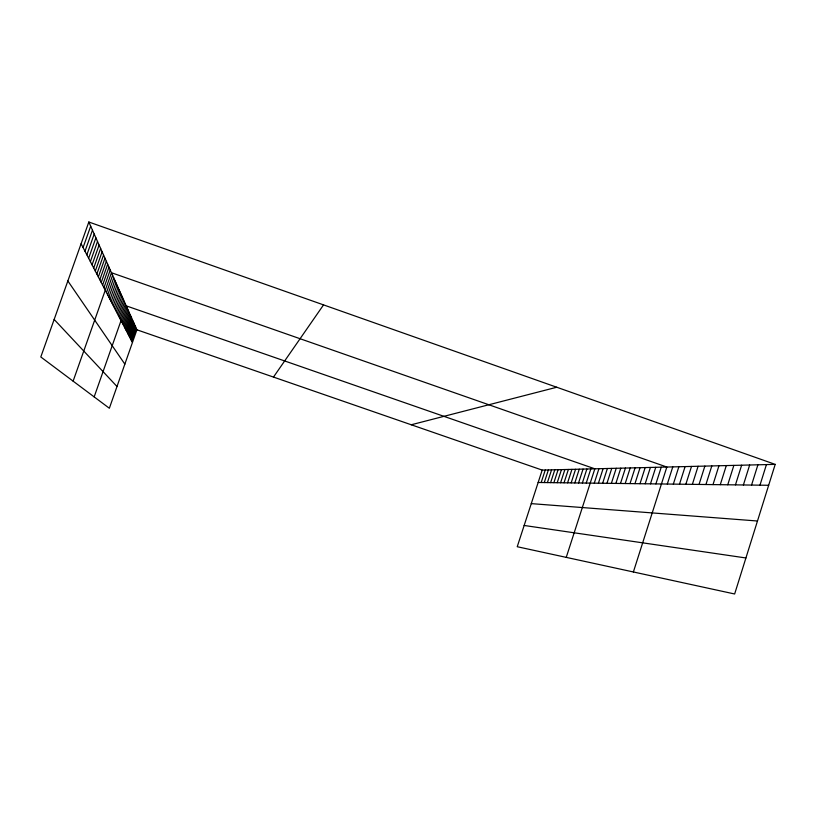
<?xml version="1.0" encoding="UTF-8"?>
<svg xmlns="http://www.w3.org/2000/svg" width="816" height="816" viewBox="0 0 816 816"><rect width="100%" height="100%" fill="white"/><g stroke="black" fill="none" stroke-linecap="round" stroke-linejoin="round"><path stroke-width="1.22" d="M743.386 484.969L749.659 465.008M751.556 485.061L757.911 464.804M759.982 485.163L766.428 464.59M775.2 464.375L734.645 593.987L517.232 546.72L542.191 470.098L775.2 464.375L88.832 222.013L40.8 356.969L109.354 408.255L136.904 329.797L88.832 222.013M713 484.602L718.947 465.763M720.273 484.684L726.301 465.579M727.75 484.775L733.859 465.395M735.451 484.867L741.642 465.202M679.504 484.194L685.103 466.589M685.848 484.265L691.509 466.436M692.366 484.347L698.098 466.273M699.057 484.429L704.861 466.109M705.932 484.51L711.807 465.936M645.181 483.776L650.403 467.446M650.464 483.847L655.748 467.313M655.891 483.908L661.235 467.18M633.379 571.975L666.845 467.038L111.455 272.728L73.114 381.143M667.315 484.041L672.772 466.895M673.333 484.123L678.861 466.742M611.368 483.368L616.223 468.282M615.876 483.419L620.782 468.17M620.486 483.48L625.444 468.058M625.199 483.541L630.207 467.935M630.023 483.592L635.083 467.823M634.96 483.653L640.07 467.701M640.009 483.715L645.17 467.568M578.554 482.97L583.042 469.098M582.359 483.021L586.888 469.006M586.245 483.062L590.825 468.904M566.243 557.369L594.833 468.812L126.225 305.857L94.166 396.892M594.272 483.164L598.934 468.71M598.414 483.215L603.116 468.608M602.636 483.266L607.39 468.496M606.951 483.317L611.755 468.394M544.272 482.562L548.372 469.955M547.414 482.593L551.555 469.873M550.616 482.633L554.788 469.792M553.88 482.674L558.093 469.71M557.206 482.715L561.449 469.628M560.592 482.756L564.876 469.547M564.04 482.797L568.375 469.455M567.569 482.837L571.934 469.373M571.159 482.878L575.555 469.282M574.811 482.929L579.258 469.19M541.181 482.521L545.251 470.026M127.551 333.061L132.314 319.515M128.296 334.478L133.008 321.065M129.02 335.876L133.691 322.595M129.734 337.253L134.354 324.095M130.427 338.589L135.007 325.553M131.111 339.915L135.65 327.002M131.784 341.21L136.282 328.409M107.712 294.923L113.74 277.868M108.885 297.187L114.842 280.337M110.038 299.401L115.923 282.744M111.16 301.553L116.974 285.1M112.251 303.654L117.994 287.405M113.322 305.714L118.993 289.649M114.373 307.724L119.972 291.832M115.393 309.682L120.931 293.974M116.382 311.6L121.859 296.075M117.361 313.466L122.777 298.115M118.31 315.302L123.665 300.115M119.248 317.098L124.532 302.073M120.156 318.842L125.389 303.991M121.921 322.238L127.041 307.693M122.777 323.881L127.847 309.488M123.614 325.492L128.622 311.243M124.43 327.063L129.397 312.967M125.236 328.613L130.142 314.65M126.021 330.123L130.886 316.302M126.796 331.602L131.6 317.924M88.638 258.254L95.89 237.833M90.382 261.599L97.522 241.485M92.065 264.853L99.103 245.035M93.707 268.005L100.633 248.472M95.299 271.065L102.122 251.818M96.849 274.033L103.571 255.061M98.348 276.93L104.978 258.213M99.807 279.735L106.345 261.273M101.225 282.469L107.671 264.262M102.612 285.121L108.967 267.158M103.958 287.711L110.231 269.984M106.508 292.607L112.608 275.329M83.069 247.564L90.688 226.165M84.986 251.236L92.473 230.173M86.843 254.806L94.207 234.059M273.472 377.084L323.544 304.888M411.244 424.769L556.757 387.243M538.152 482.48L768.662 485.275M531.267 503.625L757.483 521.006M524.147 525.463L745.916 557.971M136.904 329.797L542.191 470.098M54.152 319.454L116.994 386.488M67.85 280.959L124.848 364.13M81.1 243.76L132.447 342.475"/></g></svg>
